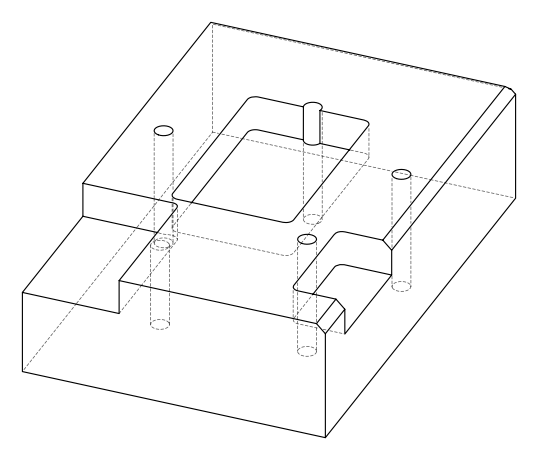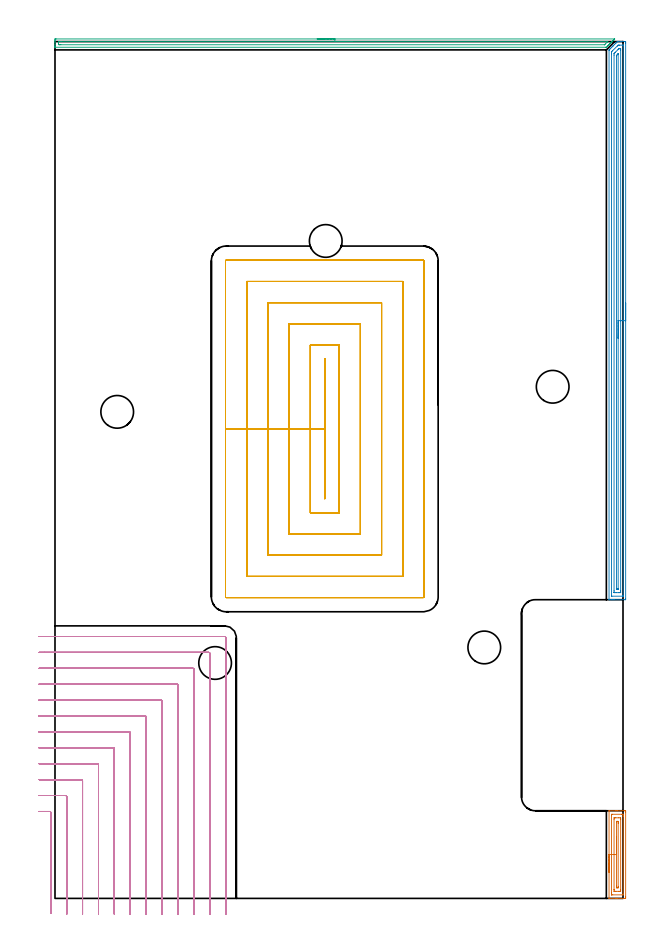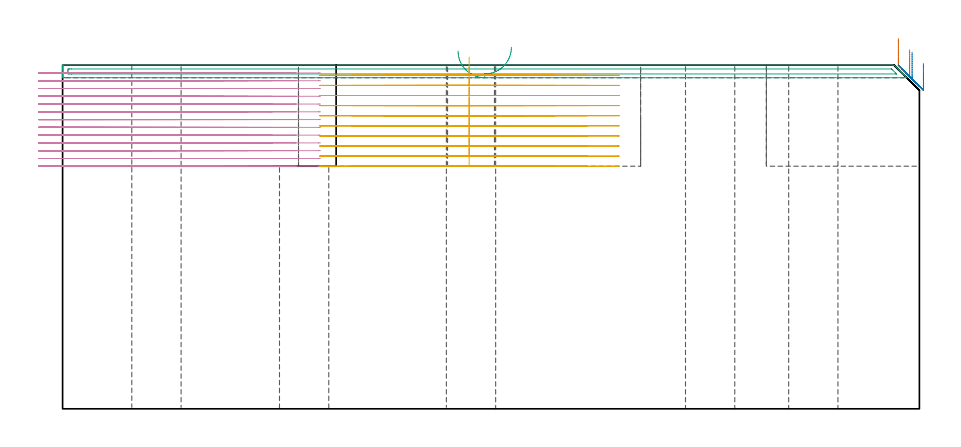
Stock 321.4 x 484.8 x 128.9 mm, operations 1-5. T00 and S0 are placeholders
(PLAN: 23 operations, 17 tool changes, 165.3 min)
(1 AREA_MILL | FG_CHAMFER_SURFACE | UGT0205_001 | 1.78 min | 2444 mm3)
(2 AREA_MILL_1 | FG_CHAMFER_SURFACE_1 | UGT0205_001 | 10.26 min | 14191 mm3)
(3 AREA_MILL_2 | FG_CHAMFER_SURFACE_2 | UGT0205_001 | 5.21 min | 3469 mm3)
(4 MILL_CORNER_NOTCH_RECTANGULAR | CORNER_NOTCH_RECTANGULAR | NXT0201_011 | Follow Part, ap 3, ae 75% | 55.74 min | 599321 mm3)
(5 MILL_RECTANGULAR_POCKET | POCKET_RECTANGULAR_STRAIGHT | NXT0201_012 | Follow Part, ap 4, ae 75% | 46.84 min | 1003913 mm3)
(6 MILL_SLOT | SLOT_PARTIAL_RECTANGULAR | NXT0201_011 | Follow Part, ap 3, ae 75% | 40.06 min | 258318 mm3)
(7 SPOT_DRILL | STEP1HOLE | NXT0321_9005460120000 | 0.05 min | 224 mm3)
(8 SPOT_DRILL_1 | STEP1HOLE_2 | NXT0321_9005460120000 | 0.05 min | 154 mm3)
(9 SPOT_DRILL_2 | STEP1HOLE_3 | NXT0321_9005460120000 | 0.05 min | 192 mm3)
(10 SPOT_DRILL_3 | STEP1HOLE_4 | NXT0321_9005460120000 | 0.05 min | 145 mm3)
(11 DRILL_BLIND_HOLE_INTO_CENTER | STEP1HOLE | NXT0301_046 | 0.05 min | 323 mm3)
(12 GUN_DRILL_THROUGH_HOLE | STEP1HOLE | UGT0307_003 | 0.62 min | 4530 mm3)
(13 SPADE_DRILL_TO_ENLARGE_THROUGH_HOLE | STEP1HOLE | UGT0306_009 | 0.55 min | 29495 mm3)
(14 INDEXABLE_INSERT_DRILL_THROUGH_HOLE_FROM_SOLID | STEP1HOLE_1 | NXT0302_008 | 0.39 min | 24422 mm3)
(15 DRILL_BLIND_HOLE_INTO_CENTER_1 | STEP1HOLE_2 | NXT0301_046 | 0.05 min | 377 mm3)
(16 GUN_DRILL_THROUGH_HOLE_1 | STEP1HOLE_2 | UGT0307_003 | 0.62 min | 4467 mm3)
(17 SPADE_DRILL_TO_ENLARGE_THROUGH_HOLE_1 | STEP1HOLE_2 | UGT0306_009 | 0.55 min | 29559 mm3)
(18 DRILL_BLIND_HOLE_INTO_CENTER_2 | STEP1HOLE_3 | NXT0301_046 | 0.05 min | 304 mm3)
(19 GUN_DRILL_THROUGH_HOLE_2 | STEP1HOLE_3 | UGT0307_003 | 0.62 min | 4584 mm3)
(20 SPADE_DRILL_TO_ENLARGE_THROUGH_HOLE_2 | STEP1HOLE_3 | UGT0306_009 | 0.55 min | 29413 mm3)
(21 DRILL_BLIND_HOLE_INTO_CENTER_3 | STEP1HOLE_4 | NXT0301_046 | 0.05 min | 403 mm3)
(22 GUN_DRILL_THROUGH_HOLE_3 | STEP1HOLE_4 | UGT0307_003 | 0.62 min | 4440 mm3)
(23 SPADE_DRILL_TO_ENLARGE_THROUGH_HOLE_3 | STEP1HOLE_4 | UGT0306_009 | 0.55 min | 26518 mm3)
(TOOL UGT0205_001 | Chamfer Mill 20 x 3 x 45 deg. | D20 FL50 Z2)
(TOOL NXT0201_011 | ENDMILL 12mm [2P460-1200-NA 1630] | D12 FL38 Z6)
(TOOL NXT0201_012 | ENDMILL 16mm [2P460-1600-NA 1630] | D16 FL38 Z6)
(TOOL NXT0321_9005460120000 | NC Spot Drill, 142deg, 12mm, Carbide, Uncoated | D12 PA142 FL30 Z2)
(TOOL NXT0301_046 | Carbide Drill 7.5mm [860.1-0750-038A1-MM 2214] | D7.5 PA140 FL53 Z2)
(TOOL UGT0307_003 | Gun Drill 7 mm | D7 PA130 FL24 Z1)
(TOOL UGT0306_009 | Spade Drill 18.5mm | D18.5 PA132 FL10 Z2)
(TOOL NXT0302_008 | Index. Insert Drill 18.5mm [880-D1850L25-05] | D18.5 PA176 FL93 Z2)
(OP 1 AREA_MILL)
G17 G21 G94 G90
T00 M6
G54
G17 G0 G90 X313.5 Y14.8 S1061 M3
G43 Z138.9 H0
G94 G1 Y14.838 Z138.028 F250.
Y14.952 Z137.163
Y15.141 Z136.312
Y15.403 Z135.48
Y15.737 Z134.674
Y16.14 Z133.9
Y16.608 Z133.164
Y17.14 Z132.472
Y17.729 Z131.829
Y18.372 Z131.239
Y19.064 Z130.708
Y19.8 Z130.24
Y20.574 Z129.837
Y21.38 Z129.503
Y22.212 Z129.241
Y23.063 Z129.052
Y23.928 Z128.938
Y24.8 Z128.9
Y49.554
X313.504 Y49.59 Z128.892
X313.57 Y49.6 Z128.829
X317.418 Z124.981
X318.197 Z124.197
X322.174 Z120.221
X322.566 Y49.596 Z119.83
X322.891 Y49.59 Z119.505
X322.898 Y49.112 Z119.502
X322.9 Y48.773 Z119.5
Y1.033
X322.898 Y0.488 Z119.502
X322.891 Y0.01 Z119.505
X322.566 Y0. Z119.83
X318.2 Z124.193
X317.418 Z124.981
X317.327 Z125.072
X313.569 Z128.829
X313.504 Y0.01 Z128.892
X313.5 Y0.046 Z128.9
Y24.8
X314.914 Z127.486
X314.915 Y47.134 Z127.485
X314.916 Y47.344 Z127.484
X314.919 Y47.512 Z127.481
X314.921 Y47.587 Z127.479
X315.075 Y47.592 Z127.325
X315.329 Y47.599 Z127.071
X320.819 Y47.6 Z121.581
X321.441 Y47.598 Z120.959
X321.47 Y47.593 Z120.93
X321.479 Y47.589 Z120.921
X321.481 Y47.557 Z120.919
X321.484 Y47.344 Z120.916
X321.486 Y46.669 Z120.914
Y46.46
X321.485 Y2.466 Z120.915
X321.484 Y2.256 Z120.916
X321.481 Y2.088 Z120.919
X321.479 Y2.013 Z120.921
X321.325 Y2.008 Z121.075
X321.071 Y2.001 Z121.329
X315.581 Y2. Z126.819
X314.959 Y2.002 Z127.441
X314.93 Y2.007 Z127.47
X314.921 Y2.011 Z127.479
X314.919 Y2.042 Z127.481
X314.916 Y2.256 Z127.484
X314.914 Y2.931 Z127.486
Y3.14
Y24.8
X316.328 Z126.072
X316.329 Y44.818 Z126.071
X316.336 Y45.576 Z126.064
X316.433 Y45.597 Z125.967
X316.454 Y45.598 Z125.946
X317.303 Y45.6 Z125.097
X319.049 Z123.351
X319.923 Y45.599 Z122.477
X319.946 Y45.596 Z122.454
X320.065 Y45.576 Z122.335
X320.067 Y45.453 Z122.333
X320.071 Y44.692 Z122.329
X320.072 Y44.565 Z122.328
X320.071 Y4.782 Z122.329
X320.065 Y4.024 Z122.335
X319.967 Y4.003 Z122.433
X319.946 Y4.002 Z122.454
X319.097 Y4. Z123.303
X317.351 Z125.049
X316.477 Y4.001 Z125.923
X316.454 Y4.004 Z125.946
X316.336 Y4.024 Z126.064
X316.333 Y4.147 Z126.067
X316.329 Y4.908 Z126.071
Y5.035
X316.328 Y24.8 Z126.072
X317.743 Z124.657
Y42.923
X317.745 Y43.384 Z124.655
X317.748 Y43.54 Z124.652
X317.75 Y43.588 Z124.65
X317.783 Y43.591 Z124.617
X317.866 Y43.595 Z124.534
X318.2 Y43.599 Z124.2
X318.406 Z123.994
X318.571 Y43.594 Z123.829
X318.648 Y43.59 Z123.752
X318.65 Y43.549 Z123.75
X318.654 Y43.347 Z123.746
X318.657 Y42.923 Z123.743
Y42.46
Y6.677
X318.655 Y6.216 Z123.745
X318.652 Y6.06 Z123.748
X318.65 Y6.012 Z123.75
X318.617 Y6.009 Z123.783
X318.534 Y6.005 Z123.866
X318.2 Y6.001 Z124.2
X317.994 Z124.406
X317.829 Y6.006 Z124.571
X317.752 Y6.01 Z124.648
X317.75 Y6.051 Z124.65
X317.746 Y6.253 Z124.654
X317.743 Y6.677 Z124.657
Y7.14
Y24.8
Y25.672 Z124.695
Y26.536 Z124.809
Y27.388 Z124.998
Y28.22 Z125.26
Y29.026 Z125.594
Y29.8 Z125.997
Y30.536 Z126.466
Y31.228 Z126.997
Y31.871 Z127.586
Y32.46 Z128.229
Y32.991 Z128.922
Y33.46 Z129.657
Y33.863 Z130.431
Y34.197 Z131.237
Y34.459 Z132.069
Y34.648 Z132.921
Y34.762 Z133.786
Y34.8 Z134.657
G0 Z138.9
M5
M2
(OP 2 AREA_MILL_1)
G17 G21 G94 G90
T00 M6
G54
G17 G0 G90 X322.9 Y336.9 S1061 M3
G43 Z138.9 H0
Z129.5
G94 G1 Y336.862 Z128.628 F250.
Y336.748 Z127.763
Y336.559 Z126.912
Y336.297 Z126.08
Y335.963 Z125.274
Y335.56 Z124.5
Y335.092 Z123.764
Y334.56 Z123.072
Y333.971 Z122.429
Y333.328 Z121.84
Y332.636 Z121.308
Y331.9 Z120.84
Y331.126 Z120.437
Y330.32 Z120.103
Y329.488 Z119.841
Y328.636 Z119.652
Y327.772 Z119.538
Y326.9 Z119.5
Y169.622
X322.898 Y169.282 Z119.501
X322.893 Y169.01 Z119.504
X322.566 Y169. Z119.832
X316.454 Z125.94
X315.923 Z126.474
X315.581 Z126.815
X315.05 Z127.346
X314.708 Z127.687
X313.762 Z128.637
X313.631 Z128.761
X313.576 Z128.815
X313.503 Y169.01 Z128.888
X313.5 Y169.175 Z128.9
Y479.71
X313.507 Y480.101 Z128.892
X313.558 Y480.157 Z128.841
X313.835 Y480.437 Z128.56
X314.003 Y480.604 Z128.395
X314.188 Y480.788 Z128.212
X314.708 Y481.309 Z127.688
X315.144 Y481.744 Z127.255
X315.581 Y482.183 Z126.815
X315.791 Y482.391 Z126.609
X315.821 Y482.421 Z126.578
X316.454 Y483.055 Z125.943
X316.638 Y483.238 Z125.762
X316.685 Y483.285 Z125.715
X317.327 Y483.928 Z125.07
X317.455 Y484.055 Z124.945
X317.841 Y484.441 Z124.559
X318.026 Y484.625 Z124.374
X318.2 Y484.79 Z124.199
X318.884 Y484.8 Z123.515
X320.288 Z122.108
X322.3 Z120.096
X322.566 Y484.797 Z119.83
X322.893 Y484.79 Z119.503
X322.898 Y484.518 Z119.5
X322.9 Y484.178
Y483.836
Y326.9
X321.486 Z120.914
X321.485 Y171.409 Z120.915
X321.483 Y171.068 Z120.917
X321.481 Y171.027 Z120.919
X321.48 Y171.013 Z120.92
X321.458 Y171.01 Z120.942
X321.352 Y171.004 Z121.048
X321.218 Y171.001 Z121.182
X315.107 Z127.293
X314.96 Y171.004 Z127.44
X314.929 Y171.007 Z127.471
X314.921 Y171.011 Z127.479
X314.919 Y171.021 Z127.481
X314.916 Y171.055 Z127.484
X314.915 Y171.197 Z127.485
X314.914 Y171.409 Z127.486
Y477.923
X314.915 Y478.604 Z127.485
X314.918 Y478.816 Z127.482
X314.921 Y478.986 Z127.479
X314.926 Y479.065 Z127.474
X314.979 Y479.12 Z127.421
X315.131 Y479.277 Z127.269
X315.56 Y479.71 Z126.84
X318.2 Y482.35 Z124.2
X318.241 Y482.391 Z124.159
X318.525 Y482.667 Z123.875
X318.605 Y482.744 Z123.795
X318.68 Y482.793 Z123.72
X319.073 Y482.797 Z123.327
X319.547 Y482.8 Z122.853
X321.293 Z121.107
X321.441 Y482.796 Z120.959
X321.471 Y482.793 Z120.929
X321.479 Y482.789 Z120.921
X321.482 Y482.779 Z120.918
X321.484 Y482.745 Z120.916
X321.485 Y482.603 Z120.915
X321.486 Y482.391 Z120.914
Y326.9
X320.072 Z122.328
Y173.962
X320.07 Y173.196 Z122.33
X320.068 Y173.071 Z122.332
X320.065 Y173.028 Z122.335
X320.061 Y173.01 Z122.339
X320.042 Y173.008 Z122.358
X319.946 Y173.004 Z122.454
X319.265 Y173. Z123.135
X319.073 Z123.327
X317.519 Z124.881
X316.645 Z125.755
X316.454 Y173.003 Z125.946
X316.39 Y173.006 Z126.01
X316.345 Y173.009 Z126.055
X316.336 Y173.069 Z126.064
X316.332 Y173.196 Z126.068
X316.33 Y173.323 Z126.07
X316.329 Y174.09 Z126.071
Y477.157
X316.335 Y477.923 Z126.065
X316.345 Y478.034 Z126.055
X316.454 Y478.147 Z125.946
X316.782 Y478.481 Z125.618
X317.116 Y478.816 Z125.284
X318.547 Y480.248 Z123.853
X318.903 Y480.604 Z123.497
X318.991 Y480.688 Z123.409
X319.073 Y480.763 Z123.327
X319.117 Y480.79 Z123.283
X319.159 Y480.794 Z123.241
X319.243 Y480.797 Z123.157
X319.414 Y480.799 Z122.986
X319.755 Y480.8 Z122.645
X319.946 Y480.797 Z122.454
X320.01 Y480.794 Z122.39
X320.056 Y480.791 Z122.344
X320.065 Y480.731 Z122.335
X320.068 Y480.604 Z122.332
X320.07 Y480.477 Z122.33
X320.072 Y479.71 Z122.329
Y326.9 Z122.328
X318.657 Z123.743
Y175.253
X318.655 Y175.128 Z123.745
X318.652 Y175.046 Z123.748
X318.649 Y175.01 Z123.751
X318.628 Y175.008 Z123.772
X318.2 Y175. Z124.2
X318.184 Z124.216
X317.777 Y175.007 Z124.623
X317.755 Y175.01 Z124.645
X317.749 Y175.02 Z124.651
X317.746 Y175.053 Z124.654
X317.743 Y175.098 Z124.657
Y175.142
Y476.603
X317.744 Y476.816 Z124.656
X317.747 Y476.922 Z124.653
X317.749 Y476.972 Z124.651
X317.787 Y477.029 Z124.613
X317.993 Y477.241 Z124.407
X318.2 Y477.45 Z124.2
X318.435 Y477.682 Z123.965
X318.628 Y477.867 Z123.772
X318.651 Y477.886 Z123.749
X318.654 Y477.841 Z123.746
X318.656 Y477.767 Z123.744
X318.657 Y477.698 Z123.743
Y477.645
Y326.9
Y326.028 Z123.781
Y325.164 Z123.895
Y324.312 Z124.083
Y323.48 Z124.346
Y322.674 Z124.68
Y321.9 Z125.082
Y321.164 Z125.551
Y320.472 Z126.082
Y319.829 Z126.672
Y319.24 Z127.315
Y318.708 Z128.007
Y318.24 Z128.743
Y317.837 Z129.516
Y317.503 Z130.322
Y317.241 Z131.154
Y317.052 Z132.006
Y316.938 Z132.871
Y316.9 Z133.743
G0 Z138.9
M5
M2
(OP 3 AREA_MILL_2)
G17 G21 G94 G90
T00 M6
G54
G17 G0 G90 X148.35 Y486.3 S1061 M3
G43 Z138.9 H0
Z134.2
G94 G1 X148.388 Z133.328 F250.
X148.502 Z132.464
X148.691 Z131.612
X148.953 Z130.78
X149.287 Z129.974
X149.69 Z129.2
X150.158 Z128.464
X150.69 Z127.772
X151.279 Z127.129
X151.922 Z126.54
X152.614 Z126.008
X153.35 Z125.54
X154.124 Z125.137
X154.93 Z124.803
X155.762 Z124.541
X156.614 Z124.352
X157.478 Z124.238
X158.35 Z124.2
X316.46
X316.674 Y486.294 Z124.204
X316.682 Y486.293 Z124.205
X316.674 Y486.272 Z124.225
X316.283 Y485.883 Z124.617
X316.131 Y485.73 Z124.767
X316.078 Y485.677 Z124.822
X315.887 Y485.486 Z125.013
X315.835 Y485.433 Z125.064
X315.78 Y485.379 Z125.119
X315.591 Y485.191 Z125.308
X315.538 Y485.137 Z125.36
X315.482 Y485.082 Z125.417
X315.296 Y484.896 Z125.603
X315.241 Y484.84 Z125.657
X315.184 Y484.784 Z125.715
X315.001 Y484.6 Z125.899
X314.945 Y484.543 Z125.953
X314.886 Y484.486 Z126.013
X314.705 Y484.305 Z126.194
X314.648 Y484.247 Z126.25
X314.588 Y484.188 Z126.311
X314.41 Y484.009 Z126.49
X314.351 Y483.95 Z126.547
X314.291 Y483.89 Z126.609
X314.114 Y483.714 Z126.785
X314.055 Y483.653 Z126.843
X313.993 Y483.592 Z126.907
X313.819 Y483.419 Z127.08
X313.758 Y483.357 Z127.14
X313.695 Y483.294 Z127.205
X313.524 Y483.123 Z127.376
X313.462 Y483.06 Z127.436
X313.397 Y482.996 Z127.503
X313.228 Y482.828 Z127.671
X313.165 Y482.763 Z127.733
X313.099 Y482.699 Z127.8
X312.933 Y482.532 Z127.967
X312.868 Y482.467 Z128.03
X312.801 Y482.401 Z128.098
X312.637 Y482.237 Z128.262
X312.572 Y482.17 Z128.326
X312.108 Y481.708 Z128.79
X312.003 Y481.606 Z128.891
X311.61 Y481.6 Z128.9
X0.175
X0.071 Y481.604 Z128.89
X0.01 Y481.628 Z128.864
X0.007 Y481.647 Z128.844
X0. Y482.047 Z128.452
Y482.362 Z128.138
Y483.06 Z127.435
Y484.299 Z126.198
Y484.84 Z125.655
Y485.459 Z125.036
X0.002 Y485.73 Z124.766
X0.008 Y486.291 Z124.205
X0.056 Y486.293 Z124.203
X0.622 Y486.3 Z124.2
X158.35
Y484.886 Z125.614
X312.549 Y484.885 Z125.615
X312.641 Y484.883 Z125.617
X312.809 Y484.879 Z125.621
X312.779 Y484.84 Z125.66
X312.645 Y484.699 Z125.801
X312.503 Y484.553 Z125.947
X311.309 Y483.359 Z127.141
X311.006 Y483.06 Z127.44
X310.972 Y483.032 Z127.468
X310.957 Y483.021 Z127.479
X310.899 Y483.018 Z127.482
X310.808 Y483.015 Z127.485
X3.303 Y483.014 Z127.486
X2.452 Y483.017 Z127.483
X2.409 Y483.02 Z127.48
X2.01 Y483.06 Z127.44
X2.003 Y483.465 Z127.035
X2.002 Y483.95 Z126.55
X2.003 Y484.355 Z126.145
X2.01 Y484.84 Z125.66
X2.369 Y484.88 Z125.62
X2.409 Y484.882 Z125.618
X3.257 Y484.886 Z125.614
X3.303
X158.35
X159.222 Z125.652
X160.086 Z125.766
X160.938 Z125.955
X161.77 Z126.217
X162.576 Z126.551
X163.35 Z126.954
X164.086 Z127.423
X164.778 Z127.954
X165.421 Z128.543
X166.01 Z129.186
X166.542 Z129.878
X167.01 Z130.614
X167.413 Z131.388
X167.747 Z132.194
X168.009 Z133.026
X168.198 Z133.878
X168.312 Z134.743
X168.35 Z135.614
G0 Z138.9
M5
M2
(OP 4 MILL_CORNER_NOTCH_RECTANGULAR)
G17 G21 G94 G90
T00 M6
G54
G17 G0 G90 X-2.4 Y-8.499 S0 M3
G43 Z138.9 H1
Z125.985
G94 G1 Y-5.499 F250.
Y48.607 F500.
G3 X-2.993 Y49.2 R0.6
G1 X-6.
X-9. F250.
G0 Z138.9
X6.6 Y-9.
Z125.985
G1 Y-6.
Y57.607 F500.
G3 X6.007 Y58.2 R0.6
G1 X-6.
X-9. F250.
G0 Z138.9
X15.6 Y-9.
Z125.985
G1 Y-6.
Y66.606 F500.
G3 X15.006 Y67.2 R0.6
G1 X-6.
X-9. F250.
G0 Z138.9
X24.6 Y-9.
Z125.985
G1 Y-6.
Y75.606 F500.
G3 X24.006 Y76.2 R0.6
G1 X-6.
X-9. F250.
G0 Z138.9
X33.6 Y-9.
Z125.985
G1 Y-6.
Y84.606 F500.
G3 X33.006 Y85.2 R0.6
G1 X-6.
X-9. F250.
G0 Z138.9
X42.6 Y-9.
Z125.985
G1 Y-6.
Y93.605 F500.
G3 X42.005 Y94.2 R0.6
G1 X-6.
X-9. F250.
G0 Z138.9
X51.6 Y-9.
Z125.985
G1 Y-6.
Y102.605 F500.
G3 X51.005 Y103.2 R0.6
G1 X-6.
X-9. F250.
G0 Z138.9
X60.6 Y-9.
Z125.985
G1 Y-6.
Y111.605 F500.
G3 X60.005 Y112.2 R0.6
G1 X-6.
X-9. F250.
G0 Z138.9
X69.6 Y-9.
Z125.985
G1 Y-6.
Y120.605 F500.
G3 X69.005 Y121.2 R0.6
G1 X-6.
X-9. F250.
G0 Z138.9
X78.6 Y-9.
Z125.985
G1 Y-6.
Y129.604 F500.
G3 X78.004 Y130.2 R0.6
G1 X-6.
X-9. F250.
G0 Z138.9
X87.6 Y-9.
Z125.985
G1 Y-6.
Y138.604 F500.
G3 X87.004 Y139.2 R0.6
G1 X-6.
X-9. F250.
G0 Z138.9
X96.6 Y-9.
Z125.985
G1 Y-6.
Y147.6 F500.
G3 X96. Y148.2 R0.6
G1 X-6.
X-9. F250.
G0 Z138.9
X-2.4 Y-8.499
Z123.069
G1 Y-5.499
Y48.607 F500.
G3 X-2.993 Y49.2 R0.6
G1 X-6.
X-9. F250.
G0 Z138.9
X6.6 Y-9.
Z123.069
G1 Y-6.
Y57.607 F500.
G3 X6.007 Y58.2 R0.6
G1 X-6.
X-9. F250.
G0 Z138.9
X15.6 Y-9.
Z123.069
G1 Y-6.
Y66.606 F500.
G3 X15.006 Y67.2 R0.6
G1 X-6.
X-9. F250.
G0 Z138.9
X24.6 Y-9.
Z123.069
G1 Y-6.
Y75.606 F500.
G3 X24.006 Y76.2 R0.6
G1 X-6.
X-9. F250.
G0 Z138.9
X33.6 Y-9.
Z123.069
G1 Y-6.
Y84.606 F500.
G3 X33.006 Y85.2 R0.6
G1 X-6.
X-9. F250.
G0 Z138.9
X42.6 Y-9.
Z123.069
G1 Y-6.
Y93.605 F500.
G3 X42.005 Y94.2 R0.6
G1 X-6.
X-9. F250.
G0 Z138.9
X51.6 Y-9.
Z123.069
G1 Y-6.
Y102.605 F500.
G3 X51.005 Y103.2 R0.6
G1 X-6.
X-9. F250.
G0 Z138.9
X60.6 Y-9.
Z123.069
G1 Y-6.
Y111.605 F500.
G3 X60.005 Y112.2 R0.6
G1 X-6.
X-9. F250.
G0 Z138.9
X69.6 Y-9.
Z123.069
G1 Y-6.
Y120.605 F500.
G3 X69.005 Y121.2 R0.6
G1 X-6.
X-9. F250.
G0 Z138.9
X78.6 Y-9.
Z123.069
G1 Y-6.
Y129.604 F500.
G3 X78.004 Y130.2 R0.6
G1 X-6.
X-9. F250.
G0 Z138.9
X87.6 Y-9.
Z123.069
G1 Y-6.
Y138.604 F500.
G3 X87.004 Y139.2 R0.6
G1 X-6.
X-9. F250.
G0 Z138.9
X96.6 Y-9.
Z123.069
G1 Y-6.
Y147.6 F500.
G3 X96. Y148.2 R0.6
G1 X-6.
X-9. F250.
G0 Z138.9
X-2.4 Y-8.499
Z120.154
G1 Y-5.499
Y48.607 F500.
G3 X-2.993 Y49.2 R0.6
G1 X-6.
X-9. F250.
G0 Z138.9
X6.6 Y-9.
Z120.154
G1 Y-6.
Y57.607 F500.
G3 X6.007 Y58.2 R0.6
G1 X-6.
X-9. F250.
G0 Z138.9
X15.6 Y-9.
Z120.154
G1 Y-6.
Y66.606 F500.
G3 X15.006 Y67.2 R0.6
G1 X-6.
X-9. F250.
G0 Z138.9
X24.6 Y-9.
Z120.154
G1 Y-6.
Y75.606 F500.
G3 X24.006 Y76.2 R0.6
G1 X-6.
X-9. F250.
G0 Z138.9
X33.6 Y-9.
Z120.154
G1 Y-6.
Y84.606 F500.
G3 X33.006 Y85.2 R0.6
G1 X-6.
X-9. F250.
G0 Z138.9
X42.6 Y-9.
Z120.154
G1 Y-6.
Y93.605 F500.
G3 X42.005 Y94.2 R0.6
G1 X-6.
X-9. F250.
G0 Z138.9
X51.6 Y-9.
Z120.154
G1 Y-6.
Y102.605 F500.
G3 X51.005 Y103.2 R0.6
G1 X-6.
X-9. F250.
G0 Z138.9
X60.6 Y-9.
Z120.154
G1 Y-6.
Y111.605 F500.
G3 X60.005 Y112.2 R0.6
G1 X-6.
X-9. F250.
G0 Z138.9
X69.6 Y-9.
Z120.154
G1 Y-6.
Y120.605 F500.
G3 X69.005 Y121.2 R0.6
G1 X-6.
X-9. F250.
G0 Z138.9
X78.6 Y-9.
Z120.154
G1 Y-6.
Y129.604 F500.
G3 X78.004 Y130.2 R0.6
G1 X-6.
X-9. F250.
G0 Z138.9
X87.6 Y-9.
Z120.154
G1 Y-6.
Y138.604 F500.
G3 X87.004 Y139.2 R0.6
G1 X-6.
X-9. F250.
G0 Z138.9
X96.6 Y-9.
Z120.154
G1 Y-6.
Y147.6 F500.
G3 X96. Y148.2 R0.6
G1 X-6.
X-9. F250.
G0 Z138.9
X-2.4 Y-8.499
Z117.238
G1 Y-5.499
Y48.607 F500.
G3 X-2.993 Y49.2 R0.6
G1 X-6.
X-9. F250.
G0 Z138.9
X6.6 Y-9.
Z117.238
G1 Y-6.
Y57.607 F500.
G3 X6.007 Y58.2 R0.6
G1 X-6.
X-9. F250.
G0 Z138.9
X15.6 Y-9.
Z117.238
G1 Y-6.
Y66.606 F500.
G3 X15.006 Y67.2 R0.6
G1 X-6.
X-9. F250.
G0 Z138.9
X24.6 Y-9.
Z117.238
G1 Y-6.
Y75.606 F500.
G3 X24.006 Y76.2 R0.6
G1 X-6.
X-9. F250.
G0 Z138.9
X33.6 Y-9.
Z117.238
G1 Y-6.
Y84.606 F500.
G3 X33.006 Y85.2 R0.6
G1 X-6.
X-9. F250.
G0 Z138.9
X42.6 Y-9.
Z117.238
G1 Y-6.
Y93.605 F500.
G3 X42.005 Y94.2 R0.6
G1 X-6.
X-9. F250.
G0 Z138.9
X51.6 Y-9.
Z117.238
G1 Y-6.
Y102.605 F500.
G3 X51.005 Y103.2 R0.6
G1 X-6.
X-9. F250.
G0 Z138.9
X60.6 Y-9.
Z117.238
G1 Y-6.
Y111.605 F500.
G3 X60.005 Y112.2 R0.6
G1 X-6.
X-9. F250.
G0 Z138.9
X69.6 Y-9.
Z117.238
G1 Y-6.
Y120.605 F500.
G3 X69.005 Y121.2 R0.6
G1 X-6.
X-9. F250.
G0 Z138.9
X78.6 Y-9.
Z117.238
G1 Y-6.
Y129.604 F500.
G3 X78.004 Y130.2 R0.6
G1 X-6.
X-9. F250.
G0 Z138.9
X87.6 Y-9.
Z117.238
G1 Y-6.
Y138.604 F500.
G3 X87.004 Y139.2 R0.6
G1 X-6.
X-9. F250.
G0 Z138.9
X96.6 Y-9.
Z117.238
G1 Y-6.
Y147.6 F500.
G3 X96. Y148.2 R0.6
G1 X-6.
X-9. F250.
G0 Z138.9
X-2.4 Y-8.499
Z114.323
G1 Y-5.499
Y48.607 F500.
G3 X-2.993 Y49.2 R0.6
G1 X-6.
X-9. F250.
G0 Z138.9
X6.6 Y-9.
Z114.323
G1 Y-6.
Y57.607 F500.
G3 X6.007 Y58.2 R0.6
G1 X-6.
X-9. F250.
G0 Z138.9
X15.6 Y-9.
Z114.323
G1 Y-6.
Y66.606 F500.
G3 X15.006 Y67.2 R0.6
G1 X-6.
X-9. F250.
G0 Z138.9
X24.6 Y-9.
Z114.323
G1 Y-6.
Y75.606 F500.
G3 X24.006 Y76.2 R0.6
G1 X-6.
X-9. F250.
G0 Z138.9
X33.6 Y-9.
Z114.323
G1 Y-6.
Y84.606 F500.
G3 X33.006 Y85.2 R0.6
G1 X-6.
X-9. F250.
G0 Z138.9
X42.6 Y-9.
Z114.323
G1 Y-6.
Y93.605 F500.
G3 X42.005 Y94.2 R0.6
G1 X-6.
X-9. F250.
G0 Z138.9
X51.6 Y-9.
Z114.323
G1 Y-6.
Y102.605 F500.
G3 X51.005 Y103.2 R0.6
G1 X-6.
X-9. F250.
G0 Z138.9
X60.6 Y-9.
Z114.323
G1 Y-6.
Y111.605 F500.
G3 X60.005 Y112.2 R0.6
G1 X-6.
X-9. F250.
G0 Z138.9
X69.6 Y-9.
Z114.323
G1 Y-6.
Y120.605 F500.
G3 X69.005 Y121.2 R0.6
G1 X-6.
X-9. F250.
G0 Z138.9
X78.6 Y-9.
Z114.323
G1 Y-6.
Y129.604 F500.
G3 X78.004 Y130.2 R0.6
G1 X-6.
X-9. F250.
G0 Z138.9
X87.6 Y-9.
Z114.323
G1 Y-6.
Y138.604 F500.
G3 X87.004 Y139.2 R0.6
G1 X-6.
X-9. F250.
G0 Z138.9
X96.6 Y-9.
Z114.323
G1 Y-6.
Y147.6 F500.
G3 X96. Y148.2 R0.6
G1 X-6.
X-9. F250.
G0 Z138.9
X-2.4 Y-8.499
Z111.408
G1 Y-5.499
Y48.607 F500.
G3 X-2.993 Y49.2 R0.6
G1 X-6.
X-9. F250.
G0 Z138.9
X6.6 Y-9.
Z111.408
G1 Y-6.
Y57.607 F500.
G3 X6.007 Y58.2 R0.6
G1 X-6.
X-9. F250.
G0 Z138.9
X15.6 Y-9.
Z111.408
G1 Y-6.
Y66.606 F500.
G3 X15.006 Y67.2 R0.6
G1 X-6.
X-9. F250.
G0 Z138.9
X24.6 Y-9.
Z111.408
G1 Y-6.
Y75.606 F500.
G3 X24.006 Y76.2 R0.6
G1 X-6.
X-9. F250.
G0 Z138.9
X33.6 Y-9.
Z111.408
G1 Y-6.
Y84.606 F500.
G3 X33.006 Y85.2 R0.6
G1 X-6.
X-9. F250.
G0 Z138.9
X42.6 Y-9.
Z111.408
G1 Y-6.
Y93.605 F500.
G3 X42.005 Y94.2 R0.6
G1 X-6.
X-9. F250.
G0 Z138.9
X51.6 Y-9.
Z111.408
G1 Y-6.
Y102.605 F500.
G3 X51.005 Y103.2 R0.6
G1 X-6.
X-9. F250.
G0 Z138.9
X60.6 Y-9.
Z111.408
G1 Y-6.
Y111.605 F500.
G3 X60.005 Y112.2 R0.6
G1 X-6.
X-9. F250.
G0 Z138.9
X69.6 Y-9.
Z111.408
G1 Y-6.
Y120.605 F500.
G3 X69.005 Y121.2 R0.6
G1 X-6.
X-9. F250.
G0 Z138.9
X78.6 Y-9.
Z111.408
G1 Y-6.
Y129.604 F500.
G3 X78.004 Y130.2 R0.6
G1 X-6.
X-9. F250.
G0 Z138.9
X87.6 Y-9.
Z111.408
G1 Y-6.
Y138.604 F500.
G3 X87.004 Y139.2 R0.6
G1 X-6.
X-9. F250.
G0 Z138.9
X96.6 Y-9.
Z111.408
G1 Y-6.
Y147.6 F500.
G3 X96. Y148.2 R0.6
G1 X-6.
X-9. F250.
G0 Z138.9
X-2.4 Y-8.499
Z108.492
G1 Y-5.499
Y48.607 F500.
G3 X-2.993 Y49.2 R0.6
G1 X-6.
X-9. F250.
G0 Z138.9
X6.6 Y-9.
Z108.492
G1 Y-6.
Y57.607 F500.
G3 X6.007 Y58.2 R0.6
G1 X-6.
X-9. F250.
G0 Z138.9
X15.6 Y-9.
Z108.492
G1 Y-6.
Y66.606 F500.
G3 X15.006 Y67.2 R0.6
G1 X-6.
X-9. F250.
G0 Z138.9
X24.6 Y-9.
Z108.492
G1 Y-6.
Y75.606 F500.
G3 X24.006 Y76.2 R0.6
G1 X-6.
X-9. F250.
G0 Z138.9
X33.6 Y-9.
Z108.492
G1 Y-6.
Y84.606 F500.
G3 X33.006 Y85.2 R0.6
G1 X-6.
X-9. F250.
G0 Z138.9
X42.6 Y-9.
Z108.492
G1 Y-6.
Y93.605 F500.
G3 X42.005 Y94.2 R0.6
G1 X-6.
X-9. F250.
G0 Z138.9
X51.6 Y-9.
Z108.492
G1 Y-6.
Y102.605 F500.
G3 X51.005 Y103.2 R0.6
G1 X-6.
X-9. F250.
G0 Z138.9
X60.6 Y-9.
Z108.492
G1 Y-6.
Y111.605 F500.
G3 X60.005 Y112.2 R0.6
G1 X-6.
X-9. F250.
G0 Z138.9
X69.6 Y-9.
Z108.492
G1 Y-6.
Y120.605 F500.
G3 X69.005 Y121.2 R0.6
G1 X-6.
X-9. F250.
G0 Z138.9
X78.6 Y-9.
Z108.492
G1 Y-6.
Y129.604 F500.
G3 X78.004 Y130.2 R0.6
G1 X-6.
X-9. F250.
G0 Z138.9
X87.6 Y-9.
Z108.492
G1 Y-6.
Y138.604 F500.
G3 X87.004 Y139.2 R0.6
G1 X-6.
X-9. F250.
G0 Z138.9
X96.6 Y-9.
Z108.492
G1 Y-6.
Y147.6 F500.
G3 X96. Y148.2 R0.6
G1 X-6.
X-9. F250.
G0 Z138.9
X-2.4 Y-8.499
Z105.577
G1 Y-5.499
Y48.607 F500.
G3 X-2.993 Y49.2 R0.6
G1 X-6.
X-9. F250.
G0 Z138.9
X6.6 Y-9.
Z105.577
G1 Y-6.
Y57.607 F500.
G3 X6.007 Y58.2 R0.6
G1 X-6.
X-9. F250.
G0 Z138.9
X15.6 Y-9.
Z105.577
G1 Y-6.
Y66.606 F500.
G3 X15.006 Y67.2 R0.6
G1 X-6.
X-9. F250.
G0 Z138.9
X24.6 Y-9.
Z105.577
G1 Y-6.
Y75.606 F500.
G3 X24.006 Y76.2 R0.6
G1 X-6.
X-9. F250.
G0 Z138.9
X33.6 Y-9.
Z105.577
G1 Y-6.
Y84.606 F500.
G3 X33.006 Y85.2 R0.6
G1 X-6.
X-9. F250.
G0 Z138.9
X42.6 Y-9.
Z105.577
G1 Y-6.
Y93.605 F500.
G3 X42.005 Y94.2 R0.6
G1 X-6.
X-9. F250.
G0 Z138.9
X51.6 Y-9.
Z105.577
G1 Y-6.
Y102.605 F500.
G3 X51.005 Y103.2 R0.6
G1 X-6.
X-9. F250.
G0 Z138.9
X60.6 Y-9.
Z105.577
G1 Y-6.
Y111.605 F500.
G3 X60.005 Y112.2 R0.6
G1 X-6.
X-9. F250.
G0 Z138.9
X69.6 Y-9.
Z105.577
G1 Y-6.
Y120.605 F500.
G3 X69.005 Y121.2 R0.6
G1 X-6.
X-9. F250.
G0 Z138.9
X78.6 Y-9.
Z105.577
G1 Y-6.
Y129.604 F500.
G3 X78.004 Y130.2 R0.6
G1 X-6.
X-9. F250.
G0 Z138.9
X87.6 Y-9.
Z105.577
G1 Y-6.
Y138.604 F500.
G3 X87.004 Y139.2 R0.6
G1 X-6.
X-9. F250.
G0 Z138.9
X96.6 Y-9.
Z105.577
G1 Y-6.
Y147.6 F500.
G3 X96. Y148.2 R0.6
G1 X-6.
X-9. F250.
G0 Z138.9
X-2.4 Y-8.499
Z102.662
G1 Y-5.499
Y48.607 F500.
G3 X-2.993 Y49.2 R0.6
G1 X-6.
X-9. F250.
G0 Z138.9
X6.6 Y-9.
Z102.662
G1 Y-6.
Y57.607 F500.
G3 X6.007 Y58.2 R0.6
G1 X-6.
X-9. F250.
G0 Z138.9
X15.6 Y-9.
Z102.662
G1 Y-6.
Y66.606 F500.
G3 X15.006 Y67.2 R0.6
G1 X-6.
X-9. F250.
G0 Z138.9
X24.6 Y-9.
Z102.662
G1 Y-6.
Y75.606 F500.
G3 X24.006 Y76.2 R0.6
G1 X-6.
X-9. F250.
G0 Z138.9
X33.6 Y-9.
Z102.662
G1 Y-6.
Y84.606 F500.
G3 X33.006 Y85.2 R0.6
G1 X-6.
X-9. F250.
G0 Z138.9
X42.6 Y-9.
Z102.662
G1 Y-6.
Y93.605 F500.
G3 X42.005 Y94.2 R0.6
G1 X-6.
X-9. F250.
G0 Z138.9
X51.6 Y-9.
Z102.662
G1 Y-6.
Y102.605 F500.
G3 X51.005 Y103.2 R0.6
G1 X-6.
X-9. F250.
G0 Z138.9
X60.6 Y-9.
Z102.662
G1 Y-6.
Y111.605 F500.
G3 X60.005 Y112.2 R0.6
G1 X-6.
X-9. F250.
G0 Z138.9
X69.6 Y-9.
Z102.662
G1 Y-6.
Y120.605 F500.
G3 X69.005 Y121.2 R0.6
G1 X-6.
X-9. F250.
G0 Z138.9
X78.6 Y-9.
Z102.662
G1 Y-6.
Y129.604 F500.
G3 X78.004 Y130.2 R0.6
G1 X-6.
X-9. F250.
G0 Z138.9
X87.6 Y-9.
Z102.662
G1 Y-6.
Y138.604 F500.
G3 X87.004 Y139.2 R0.6
G1 X-6.
X-9. F250.
G0 Z138.9
X96.6 Y-9.
Z102.662
G1 Y-6.
Y147.6 F500.
G3 X96. Y148.2 R0.6
G1 X-6.
X-9. F250.
G0 Z138.9
X-2.4 Y-8.499
Z99.746
G1 Y-5.499
Y48.607 F500.
G3 X-2.993 Y49.2 R0.6
G1 X-6.
X-9. F250.
G0 Z138.9
X6.6 Y-9.
Z99.746
G1 Y-6.
Y57.607 F500.
G3 X6.007 Y58.2 R0.6
G1 X-6.
X-9. F250.
G0 Z138.9
X15.6 Y-9.
Z99.746
G1 Y-6.
Y66.606 F500.
G3 X15.006 Y67.2 R0.6
G1 X-6.
X-9. F250.
G0 Z138.9
X24.6 Y-9.
Z99.746
G1 Y-6.
Y75.606 F500.
G3 X24.006 Y76.2 R0.6
G1 X-6.
X-9. F250.
G0 Z138.9
X33.6 Y-9.
Z99.746
G1 Y-6.
Y84.606 F500.
G3 X33.006 Y85.2 R0.6
G1 X-6.
X-9. F250.
G0 Z138.9
X42.6 Y-9.
Z99.746
G1 Y-6.
Y93.605 F500.
G3 X42.005 Y94.2 R0.6
G1 X-6.
X-9. F250.
G0 Z138.9
X51.6 Y-9.
Z99.746
G1 Y-6.
Y102.605 F500.
G3 X51.005 Y103.2 R0.6
G1 X-6.
X-9. F250.
G0 Z138.9
X60.6 Y-9.
Z99.746
G1 Y-6.
Y111.605 F500.
G3 X60.005 Y112.2 R0.6
G1 X-6.
X-9. F250.
G0 Z138.9
X69.6 Y-9.
Z99.746
G1 Y-6.
Y120.605 F500.
G3 X69.005 Y121.2 R0.6
G1 X-6.
X-9. F250.
G0 Z138.9
X78.6 Y-9.
Z99.746
G1 Y-6.
Y129.604 F500.
G3 X78.004 Y130.2 R0.6
G1 X-6.
X-9. F250.
G0 Z138.9
X87.6 Y-9.
Z99.746
G1 Y-6.
Y138.604 F500.
G3 X87.004 Y139.2 R0.6
G1 X-6.
X-9. F250.
G0 Z138.9
X96.6 Y-9.
Z99.746
G1 Y-6.
Y147.6 F500.
G3 X96. Y148.2 R0.6
G1 X-6.
X-9. F250.
G0 Z138.9
X-2.4 Y-8.499
Z96.831
G1 Y-5.499
Y48.607 F500.
G3 X-2.993 Y49.2 R0.6
G1 X-6.
X-9. F250.
G0 Z138.9
X6.6 Y-9.
Z96.831
G1 Y-6.
Y57.607 F500.
G3 X6.007 Y58.2 R0.6
G1 X-6.
X-9. F250.
G0 Z138.9
X15.6 Y-9.
Z96.831
G1 Y-6.
Y66.606 F500.
G3 X15.006 Y67.2 R0.6
G1 X-6.
X-9. F250.
G0 Z138.9
X24.6 Y-9.
Z96.831
G1 Y-6.
Y75.606 F500.
G3 X24.006 Y76.2 R0.6
G1 X-6.
X-9. F250.
G0 Z138.9
X33.6 Y-9.
Z96.831
G1 Y-6.
Y84.606 F500.
G3 X33.006 Y85.2 R0.6
G1 X-6.
X-9. F250.
G0 Z138.9
X42.6 Y-9.
Z96.831
G1 Y-6.
Y93.605 F500.
G3 X42.005 Y94.2 R0.6
G1 X-6.
X-9. F250.
G0 Z138.9
X51.6 Y-9.
Z96.831
G1 Y-6.
Y102.605 F500.
G3 X51.005 Y103.2 R0.6
G1 X-6.
X-9. F250.
G0 Z138.9
X60.6 Y-9.
Z96.831
G1 Y-6.
Y111.605 F500.
G3 X60.005 Y112.2 R0.6
G1 X-6.
X-9. F250.
G0 Z138.9
X69.6 Y-9.
Z96.831
G1 Y-6.
Y120.605 F500.
G3 X69.005 Y121.2 R0.6
G1 X-6.
X-9. F250.
G0 Z138.9
X78.6 Y-9.
Z96.831
G1 Y-6.
Y129.604 F500.
G3 X78.004 Y130.2 R0.6
G1 X-6.
X-9. F250.
G0 Z138.9
X87.6 Y-9.
Z96.831
G1 Y-6.
Y138.604 F500.
G3 X87.004 Y139.2 R0.6
G1 X-6.
X-9. F250.
G0 Z138.9
X96.6 Y-9.
Z96.831
G1 Y-6.
Y147.6 F500.
G3 X96. Y148.2 R0.6
G1 X-6.
X-9. F250.
G0 Z138.9
X-2.4 Y-8.499
Z93.915
G1 Y-5.499
Y48.607 F500.
G3 X-2.993 Y49.2 R0.6
G1 X-6.
X-9. F250.
G0 Z138.9
X6.6 Y-9.
Z93.915
G1 Y-6.
Y57.607 F500.
G3 X6.007 Y58.2 R0.6
G1 X-6.
X-9. F250.
G0 Z138.9
X15.6 Y-9.
Z93.915
G1 Y-6.
Y66.606 F500.
G3 X15.006 Y67.2 R0.6
G1 X-6.
X-9. F250.
G0 Z138.9
X24.6 Y-9.
Z93.915
G1 Y-6.
Y75.606 F500.
G3 X24.006 Y76.2 R0.6
G1 X-6.
X-9. F250.
G0 Z138.9
X33.6 Y-9.
Z93.915
G1 Y-6.
Y84.606 F500.
G3 X33.006 Y85.2 R0.6
G1 X-6.
X-9. F250.
G0 Z138.9
X42.6 Y-9.
Z93.915
G1 Y-6.
Y93.605 F500.
G3 X42.005 Y94.2 R0.6
G1 X-6.
X-9. F250.
G0 Z138.9
X51.6 Y-9.
Z93.915
G1 Y-6.
Y102.605 F500.
G3 X51.005 Y103.2 R0.6
G1 X-6.
X-9. F250.
G0 Z138.9
X60.6 Y-9.
Z93.915
G1 Y-6.
Y111.605 F500.
G3 X60.005 Y112.2 R0.6
G1 X-6.
X-9. F250.
G0 Z138.9
X69.6 Y-9.
Z93.915
G1 Y-6.
Y120.605 F500.
G3 X69.005 Y121.2 R0.6
G1 X-6.
X-9. F250.
G0 Z138.9
X78.6 Y-9.
Z93.915
G1 Y-6.
Y129.604 F500.
G3 X78.004 Y130.2 R0.6
G1 X-6.
X-9. F250.
G0 Z138.9
X87.6 Y-9.
Z93.915
G1 Y-6.
Y138.604 F500.
G3 X87.004 Y139.2 R0.6
G1 X-6.
X-9. F250.
G0 Z138.9
X96.6 Y-9.
Z93.915
G1 Y-6.
Y147.6 F500.
G3 X96. Y148.2 R0.6
G1 X-6.
X-9. F250.
G0 Z138.9
X-2.4 Y-8.499
Z91.
G1 Y-5.499
Y48.607 F500.
G3 X-2.993 Y49.2 R0.6
G1 X-6.
X-9. F250.
G0 Z138.9
X6.6 Y-9.
Z91.
G1 Y-6.
Y57.607 F500.
G3 X6.007 Y58.2 R0.6
G1 X-6.
X-9. F250.
G0 Z138.9
X15.6 Y-9.
Z91.
G1 Y-6.
Y66.606 F500.
G3 X15.006 Y67.2 R0.6
G1 X-6.
X-9. F250.
G0 Z138.9
X24.6 Y-9.
Z91.
G1 Y-6.
Y75.606 F500.
G3 X24.006 Y76.2 R0.6
G1 X-6.
X-9. F250.
G0 Z138.9
X33.6 Y-9.
Z91.
G1 Y-6.
Y84.606 F500.
G3 X33.006 Y85.2 R0.6
G1 X-6.
X-9. F250.
G0 Z138.9
X42.6 Y-9.
Z91.
G1 Y-6.
Y93.605 F500.
G3 X42.005 Y94.2 R0.6
G1 X-6.
X-9. F250.
G0 Z138.9
X51.6 Y-9.
Z91.
G1 Y-6.
Y102.605 F500.
G3 X51.005 Y103.2 R0.6
G1 X-6.
X-9. F250.
G0 Z138.9
X60.6 Y-9.
Z91.
G1 Y-6.
Y111.605 F500.
G3 X60.005 Y112.2 R0.6
G1 X-6.
X-9. F250.
G0 Z138.9
X69.6 Y-9.
Z91.
G1 Y-6.
Y120.605 F500.
G3 X69.005 Y121.2 R0.6
G1 X-6.
X-9. F250.
G0 Z138.9
X78.6 Y-9.
Z91.
G1 Y-6.
Y129.604 F500.
G3 X78.004 Y130.2 R0.6
G1 X-6.
X-9. F250.
G0 Z138.9
X87.6 Y-9.
Z91.
G1 Y-6.
Y138.604 F500.
G3 X87.004 Y139.2 R0.6
G1 X-6.
X-9. F250.
G0 Z138.9
X96.6 Y-9.
Z91.
G1 Y-6.
Y147.6 F500.
G3 X96. Y148.2 R0.6
G1 X-6.
X-9. F250.
G0 Z138.9
M5
M2
(OP 5 MILL_RECTANGULAR_POCKET)
G17 G21 G94 G90
T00 M6
G54
G17 G0 G90 X152.5 Y290.991 S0 M3
G43 Z138.9 H1
Z131.9
G94 G1 Y265.65 Z125.11 F250.
Y226.2 F500.
X152.8
Y305.1
X152.5
Y265.65
X144.5
Y218.2
X160.8
Y313.1
X144.5
Y265.65
X132.5
Y206.2
X172.8
Y325.1
X132.5
Y265.65
X120.5
Y194.2
X184.8
Y337.1
X162.036
X120.5
Y265.65
X108.5
Y182.2
X196.8
Y349.1
X108.5
Y265.65
X96.5
Y170.6
G3 X96.9 Y170.2 R0.4
G1 X208.4
G3 X208.8 Y170.6 R0.4
G1 Y360.7
G3 X208.4 Y361.1 R0.4
G1 X96.9
G3 X96.5 Y360.7 R0.4
G1 Y265.65
Y264.65
G0 X152.5 Y290.991 Z128.11
G1 Y265.65 Z121.32 F250.
Y226.2 F500.
X152.8
Y305.1
X152.5
Y265.65
X144.5
Y218.2
X160.8
Y313.1
X144.5
Y265.65
X132.5
Y206.2
X172.8
Y325.1
X132.5
Y265.65
X120.5
Y194.2
X184.8
Y337.1
X120.5
Y265.65
X108.5
Y182.2
X196.8
Y349.1
X108.5
Y265.65
X96.5
Y170.6
G3 X96.9 Y170.2 R0.4
G1 X208.4
G3 X208.8 Y170.6 R0.4
G1 Y360.7
G3 X208.4 Y361.1 R0.4
G1 X96.9
G3 X96.5 Y360.7 R0.4
G1 Y265.65
Y264.65
G0 X152.5 Y290.991 Z124.32
G1 Y265.65 Z117.53 F250.
Y226.2 F500.
X152.8
Y305.1
X152.5
Y265.65
X144.5
Y218.2
X160.8
Y313.1
X144.5
Y265.65
X132.5
Y206.2
X172.8
Y325.1
X132.5
Y265.65
X120.5
Y194.2
X184.8
Y337.1
X120.5
Y265.65
X108.5
Y182.2
X196.8
Y349.1
X108.5
Y265.65
X96.5
Y170.6
G3 X96.9 Y170.2 R0.4
G1 X208.4
G3 X208.8 Y170.6 R0.4
G1 Y360.7
G3 X208.4 Y361.1 R0.4
G1 X96.9
G3 X96.5 Y360.7 R0.4
G1 Y265.65
Y264.65
G0 X152.5 Y290.991 Z120.53
G1 Y265.65 Z113.74 F250.
Y226.2 F500.
X152.8
Y305.1
X152.5
Y265.65
X144.5
Y218.2
X160.8
Y313.1
X144.5
Y265.65
X132.5
Y206.2
X172.8
Y325.1
X132.5
Y265.65
X120.5
Y194.2
X184.8
Y337.1
X120.5
Y265.65
X108.5
Y182.2
X196.8
Y349.1
X108.5
Y265.65
X96.5
Y170.6
G3 X96.9 Y170.2 R0.4
G1 X208.4
G3 X208.8 Y170.6 R0.4
G1 Y360.7
G3 X208.4 Y361.1 R0.4
G1 X96.9
G3 X96.5 Y360.7 R0.4
G1 Y265.65
Y264.65
G0 X152.5 Y290.991 Z116.74
G1 Y265.65 Z109.95 F250.
Y226.2 F500.
X152.8
Y305.1
X152.5
Y265.65
X144.5
Y218.2
X160.8
Y313.1
X144.5
Y265.65
X132.5
Y206.2
X172.8
Y325.1
X132.5
Y265.65
X120.5
Y194.2
X184.8
Y337.1
X120.5
Y265.65
X108.5
Y182.2
X196.8
Y349.1
X108.5
Y265.65
X96.5
Y170.6
G3 X96.9 Y170.2 R0.4
G1 X208.4
G3 X208.8 Y170.6 R0.4
G1 Y360.7
G3 X208.4 Y361.1 R0.4
G1 X96.9
G3 X96.5 Y360.7 R0.4
G1 Y265.65
Y264.65
G0 X152.5 Y290.991 Z112.95
G1 Y265.65 Z106.16 F250.
Y226.2 F500.
X152.8
Y305.1
X152.5
Y265.65
X144.5
Y218.2
X160.8
Y313.1
X144.5
Y265.65
X132.5
Y206.2
X172.8
Y325.1
X132.5
Y265.65
X120.5
Y194.2
X184.8
Y337.1
X120.5
Y265.65
X108.5
Y182.2
X196.8
Y349.1
X108.5
Y265.65
X96.5
Y170.6
G3 X96.9 Y170.2 R0.4
G1 X208.4
G3 X208.8 Y170.6 R0.4
G1 Y360.7
G3 X208.4 Y361.1 R0.4
G1 X96.9
G3 X96.5 Y360.7 R0.4
G1 Y265.65
Y264.65
G0 X152.5 Y290.991 Z109.16
G1 Y265.65 Z102.37 F250.
Y226.2 F500.
X152.8
Y305.1
X152.5
Y265.65
X144.5
Y218.2
X160.8
Y313.1
X144.5
Y265.65
X132.5
Y206.2
X172.8
Y325.1
X132.5
Y265.65
X120.5
Y194.2
X184.8
Y337.1
X120.5
Y265.65
X108.5
Y182.2
X196.8
Y349.1
X108.5
Y265.65
X96.5
Y170.6
G3 X96.9 Y170.2 R0.4
G1 X208.4
G3 X208.8 Y170.6 R0.4
G1 Y360.7
G3 X208.4 Y361.1 R0.4
G1 X96.9
G3 X96.5 Y360.7 R0.4
G1 Y265.65
Y264.65
G0 X152.5 Y290.991 Z105.37
G1 Y265.65 Z98.58 F250.
Y226.2 F500.
X152.8
Y305.1
X152.5
Y265.65
X144.5
Y218.2
X160.8
Y313.1
X144.5
Y265.65
X132.5
Y206.2
X172.8
Y325.1
X132.5
Y265.65
X120.5
Y194.2
X184.8
Y337.1
X120.5
Y265.65
X108.5
Y182.2
X196.8
Y349.1
X108.5
Y265.65
X96.5
Y170.6
G3 X96.9 Y170.2 R0.4
G1 X208.4
G3 X208.8 Y170.6 R0.4
G1 Y360.7
G3 X208.4 Y361.1 R0.4
G1 X96.9
G3 X96.5 Y360.7 R0.4
G1 Y265.65
Y264.65
G0 X152.5 Y290.991 Z101.58
G1 Y265.65 Z94.79 F250.
Y226.2 F500.
X152.8
Y305.1
X152.5
Y265.65
X144.5
Y218.2
X160.8
Y313.1
X144.5
Y265.65
X132.5
Y206.2
X172.8
Y325.1
X132.5
Y265.65
X120.5
Y194.2
X184.8
Y337.1
X120.5
Y265.65
X108.5
Y182.2
X196.8
Y349.1
X108.5
Y265.65
X96.5
Y170.6
G3 X96.9 Y170.2 R0.4
G1 X208.4
G3 X208.8 Y170.6 R0.4
G1 Y360.7
G3 X208.4 Y361.1 R0.4
G1 X96.9
G3 X96.5 Y360.7 R0.4
G1 Y265.65
Y264.65
G0 X152.5 Y290.991 Z97.79
G1 Y265.65 Z91. F250.
Y226.2 F500.
X152.8
Y305.1
X152.5
Y265.65
X144.5
Y218.2
X160.8
Y313.1
X144.5
Y265.65
X132.5
Y206.2
X172.8
Y325.1
X132.5
Y265.65
X120.5
Y194.2
X184.8
Y337.1
X120.5
Y265.65
X108.5
Y182.2
X196.8
Y349.1
X108.5
Y265.65
X96.5
Y170.6
G3 X96.9 Y170.2 R0.4
G1 X208.4
G3 X208.8 Y170.6 R0.4
G1 Y360.7
G3 X208.4 Y361.1 R0.4
G1 X96.9
G3 X96.5 Y360.7 R0.4
G1 Y265.65
Y264.65
G0 Z138.9
M5
M2
